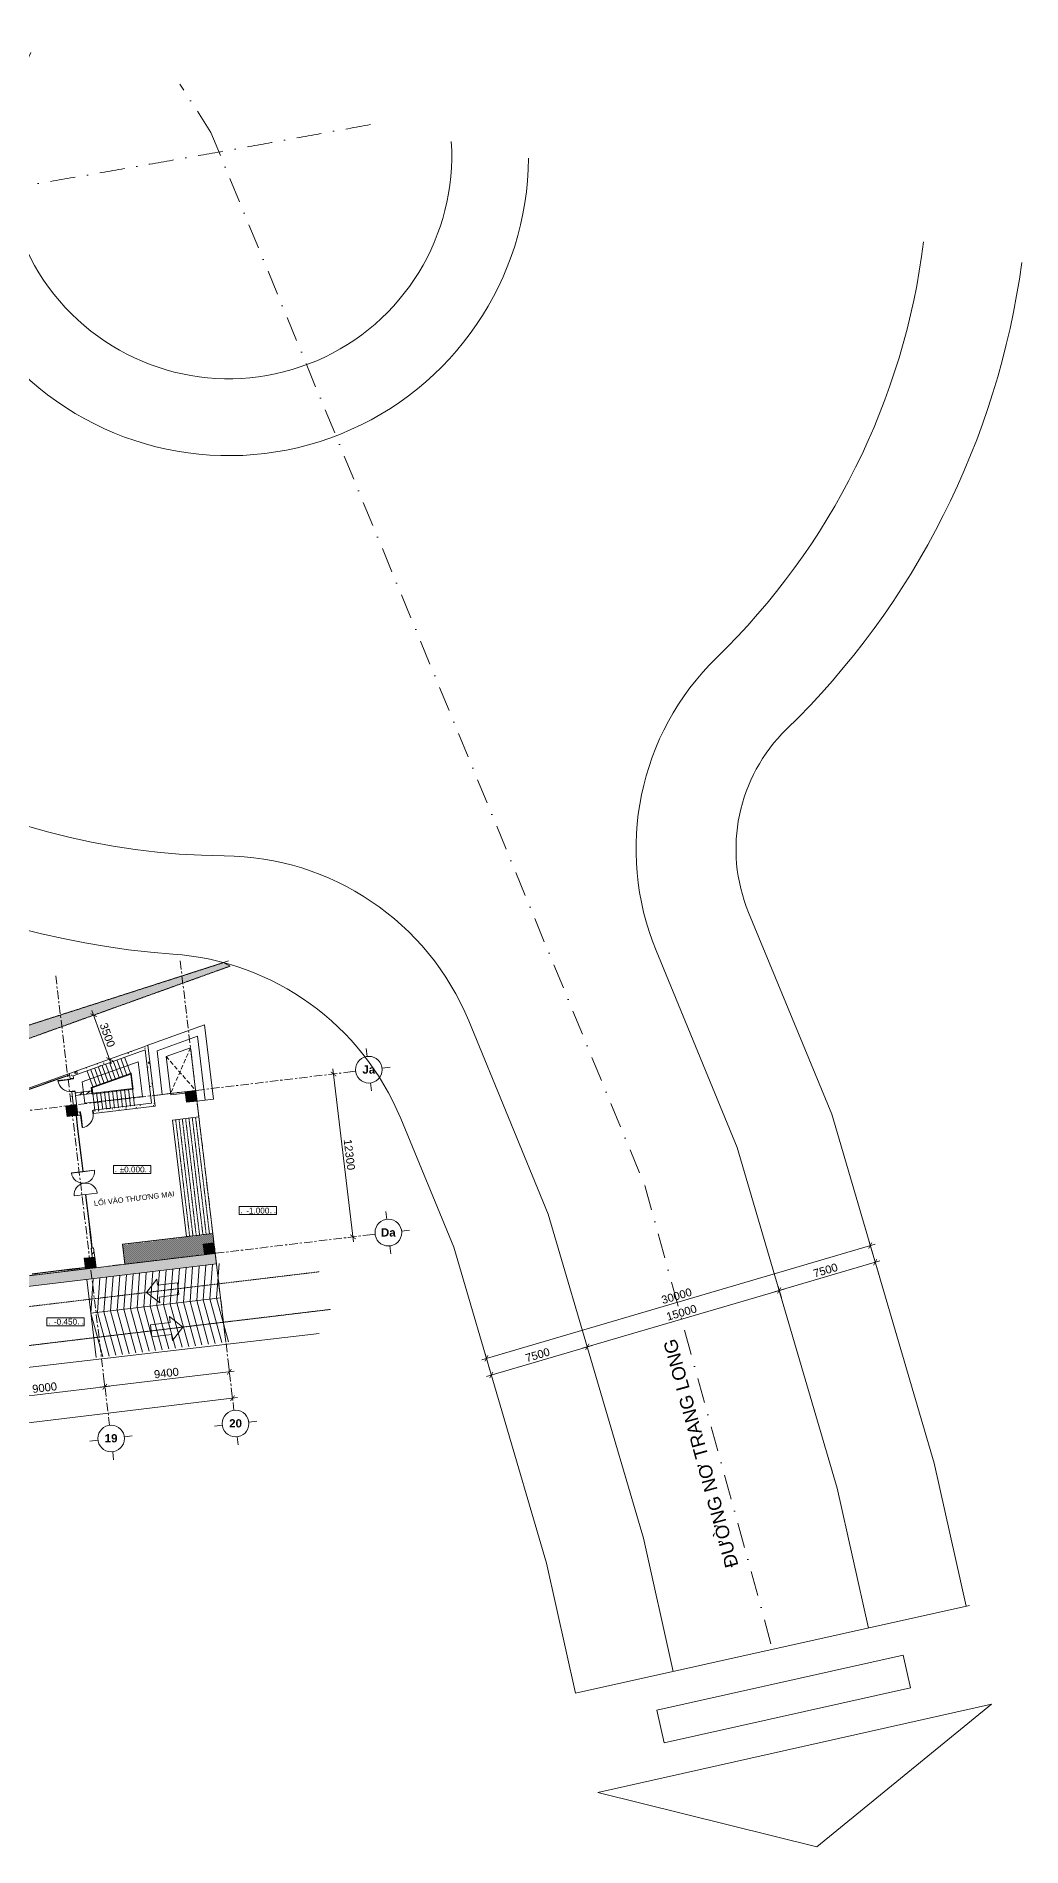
# Model space of a CAD drawing. Header units: millimetres. Extents: x -55734 to 162275, y -23881 to 125548.
# Drawn here: x 82547 to 156459, y -23081 to 112656 of the extents above; entities that cross this region are included whole.
import ezdxf
from ezdxf.enums import TextEntityAlignment as Align

# ---------------------------------------------------------------- set-up
doc = ezdxf.new("R2010")
doc.units = ezdxf.units.MM
for name, pattern in [('DASHDOT', [1, 0.5, -0.25, 0, -0.25]), ('DASHDOT2', [0.5, 0.25, -0.125, 0, -0.125]), ('gf$0$Dash', [6, 3, -3]), ('Grid Line', [22.225, 12.7, -3.175, 3.175, -3.175]), ('HIDDEN2', [4.7625, 3.175, -1.5875]), ('Overhead 1_16_', [2.579687, 1.5875, -0.992188])]:
    doc.linetypes.add(name, pattern=pattern)
for name, color, linetype, lineweight in [('20180221 BF$0$TUONG 2', 2, 'Continuous', 25), ('@ color hatch', 7, 'Continuous', 13), ('A-DETL-GENF', 31, 'Continuous', 5), ('A-DETL-THIN', 151, 'Continuous', 5), ('CHU', 181, 'Continuous', 5), ('CHU-1', 7, 'Continuous', 9), ('CUA', 31, 'Continuous', 9), ('DIM', 1, 'Continuous', 5), ('gf$0$A-_DETA----_E', 8, 'Continuous', 9), ('HATCH-1', 8, 'Continuous', 5), ('HATCH-TUONG', 152, 'Continuous', 15), ('KH', 6, 'Continuous', 5), ('KI-HIEU-1', 151, 'Continuous', 9), ('KINH', 152, 'Continuous', 5), ('NET CAT', 3, 'Continuous', 5), ('NET THAY 2', 55, 'Continuous', 5), ('NET-CAT', 3, 'Continuous', 15), ('NET-THAY', 2, 'Continuous', 9), ('S-STRS', 31, 'Continuous', 5), ('TIM', 4, 'DASHDOT', 5), ('TRUC', 225, 'Continuous', 5)]:
    doc.layers.add(name, color=color, linetype=linetype, lineweight=lineweight)
doc.styles.add('Arial', font='arial.ttf')
doc.styles.add('Arial_1', font='arial.ttf', dxfattribs={"height": 400})
doc.styles.add('Arial_B', font='arialbd.ttf', dxfattribs={"height": 619.047619})
doc.styles.add('TA1', font='arial.ttf')
doc.dimstyles.new('D_300_KTx3.0', dxfattribs={"dimtxt": 600, "dimasz": 375, "dimexe": 375, "dimexo": 375, "dimgap": 160, "dimtad": 1, "dimdec": 0, "dimzin": 9, "dimtxsty": 'TA1', "dimblk": 'ARCHTICK', "dimcen": 1, "dimdle": 375, "dimclrd": 256, "dimclre": 256, "dimclrt": 7, "dimadec": 0, "dimazin": 0, "dimtfac": 1, "dimtdec": 0, "dimtix": 1, "dimtmove": 1, "dimatfit": 3, "dimldrblk": 'ARCHTICK', "dimfxl": 1, "dimtolj": 1, "dimtzin": 0, "dimlwd": -1, "dimlwe": -1, "dimarcsym": 0})
pattern_1 = [(0, (266422.99, 100505.68), (75, 75), [37.5, -112.5]), (90, (266441.74, 100486.93), (-75, 75), [37.5, -112.5])]
pattern_2 = [(50, (0, 0), (1457.472, -127.512), [152.4, -1676.4]), (355, (0, 0), (-281.942, 1528.454), [121.92, -1341.12]), (100.451, (121.5, -10.6), (1175.541, 1400.933), [129.52, -1424.72]), (46.184, (0, 406.4), (2168.632, -336.342), [228.6, -2514.6]), (96.636, (180.7, 378.4), (1899.22, 1979.42), [194.28, -2137.08]), (351.184, (0, 406.4), (1899.24, 1979.4), [182.88, -2011.68]), (21, (203.2, 304.8), (1212.915, -818.121), [152.4, -1676.4]), (326, (203.2, 304.8), (494.417, 1473.504), [121.92, -1341.12]), (71.451, (304.3, 236.6), (1707.337, 655.37), [129.52, -1424.72]), (37.5, (0, 0), (24.7094, 676.4402), [67.056, -1257.808, 67.056, -1294.384, -1346.2]), (37.5, (0, 0), (24.7094, 676.4402), [-2686.304, 67.056, -1279.144]), (7.5, (0, 0), (534.558, 801.444), [67.056, -709.168, 67.056, -1227.328, -513.08]), (7.5, (0, 0), (534.558, 801.444), [-2070.608, 67.056, -446.024]), (327.5, (-453.14, 0), (1084.7275, -45.8312), [67.056, -440.944, 67.056, -1517.904, -2103.12]), (327.5, (-453.14, 0), (1084.7275, -45.8312), [-2092.96, 67.056, -2036.064]), (317.5, (-656.3, 0), (1185.035, 203.4135), [67.056, -593.344, 67.056, -985.52, -1493.52]), (317.5, (-656.3, 0), (1185.035, 203.4135), [-1712.976, 67.056, -1426.464])]

# ---------------------------------------------------------------- blocks, each defined once
blk = doc.blocks.new('ALC1807-ASCENT PLAZA-KET CAU 1_rvt-1-MẶT BẰNG TẦNG 1')
at = {"layer": 'NET CAT'}
for points in [[(93808, 32731), (94602, 32827), (94507, 33621), (93712, 33526)], [(84871, 31661), (85666, 31756), (85571, 32550), (84776, 32455)], [(95175, 21313), (95970, 21408), (95875, 22203), (95080, 22107)], [(86239, 20243), (87034, 20338), (86938, 21132), (86144, 21037)]]:
    blk.add_hatch(color=7, dxfattribs=at).paths.add_polyline_path(points, flags=0)
at = {"layer": 'NET CAT', "color": 90, "lineweight": 13}
for p, q in [((94507, 33621), (93712, 33526)), ((93712, 33526), (93808, 32731)), ((93808, 32731), (94602, 32827)), ((94602, 32827), (94507, 33621)), ((85571, 32550), (84776, 32455)), ((84776, 32455), (84871, 31661)), ((84871, 31661), (85666, 31756)), ((85666, 31756), (85571, 32550)), ((95875, 22203), (95080, 22107)), ((95080, 22107), (95175, 21313)), ((95970, 21408), (95875, 22203)), ((86938, 21132), (86144, 21037)), ((86144, 21037), (86239, 20243)), ((87034, 20338), (86938, 21132)), ((95175, 21313), (95970, 21408)), ((86239, 20243), (87034, 20338))]:
    blk.add_line(p, q, dxfattribs=at)
at = {"layer": 'NET-THAY', "color": 50}
for p, q in [((77999, 32363), (85048, 34896)), ((93716, 22649), (89040, 22089)), ((86239, 20243), (78097, 19267))]:
    blk.add_line(p, q, dxfattribs=at)
blk = doc.blocks.new('AROW - AROW-365165-MẶT BẰNG TẦNG 1')
at = {"layer": 'A-DETL-GENF'}
for p, q in [((0, 0), (900, 900)), ((900, -900), (0, 0)), ((900, 900), (900, 450)), ((900, 450), (2400, 450)), ((2400, 450), (2400, -450)), ((2400, -450), (900, -450)), ((900, -450), (900, -900))]:
    blk.add_line(p, q, dxfattribs=at)
blk = doc.blocks.new('THANG  BO 1 - THANG  BO 1-370051-MẶT BẰNG TẦNG 1')
at = {"layer": 'A-DETL-GENF'}
for p, q in [((66076, 17856), (65636, 19079)), ((66358, 17957), (65919, 19180)), ((66641, 18058), (66201, 19282)), ((67210, 18980), (63010, 17471)), ((63817, 17044), (63378, 18268)), ((64100, 17146), (63660, 18369)), ((66683, 18127), (63689, 17051)), ((66641, 18058), (63744, 17018)), ((64382, 17247), (63942, 18470)), ((64664, 17348), (64225, 18572)), ((64947, 17450), (64507, 18673)), ((65229, 17551), (64789, 18775)), ((65511, 17653), (65072, 18876)), ((65794, 17754), (65354, 18978)), ((66771, 16973), (66641, 18058)), ((66826, 16929), (66683, 18127)), ((67521, 16383), (67210, 18980)), ((63010, 17471), (63202, 15866)), ((63202, 15866), (67521, 16383)), ((63689, 17051), (63748, 16561)), ((63744, 17018), (63792, 16616)), ((63748, 16561), (66826, 16929)), ((63792, 16616), (66771, 16973)), ((63792, 16616), (63946, 15326)), ((64090, 16652), (64244, 15361)), ((64388, 16688), (64542, 15397)), ((64685, 16723), (64840, 15433)), ((64983, 16759), (65138, 15468)), ((65281, 16795), (65436, 15504)), ((65579, 16830), (65734, 15540)), ((65877, 16866), (66032, 15575)), ((66175, 16902), (66329, 15611)), ((66473, 16937), (66627, 15647)), ((66771, 16973), (66925, 15682))]:
    blk.add_line(p, q, dxfattribs=at)
blk = doc.blocks.new('*U108')
at = {"layer": 'gf$0$A-_DETA----_E'}
blk.add_lwpolyline([(500, 2550), (0, 0), (500, -3350)], dxfattribs=at)
blk = doc.blocks.new('*U109')
at = {"layer": '20180221 BF$0$TUONG 2', "color": 0, "linetype": 'ByBlock', "lineweight": -2, "rotation": 6.830601336890688}
for p in [(-4368, -3897), (-3871, -3838), (-3375, -3778), (-2878, -3719), (-2382, -3659), (-1885, -3600), (-1389, -3540), (-892, -3481), (-396, -3421), (100, -3362), (-9332, -4492), (-8836, -4432), (-8339, -4373), (-7843, -4313), (-7346, -4254), (-6850, -4194), (-6353, -4135), (-5857, -4076), (-5361, -4016), (-4864, -3957)]:
    blk.add_blockref('*U108', p, dxfattribs=at)
blk = doc.blocks.new('A$C56D52FB6')
at = {"layer": '@ color hatch', "ltscale": 0.5}
h = blk.add_hatch(dxfattribs=at)
h.set_pattern_fill('CROSS', color=139, scale=300)
h.set_pattern_definition(pattern_1)
edge = h.paths.add_edge_path()
edge.add_line((-18693, 15594), (635, 21799))
edge.add_line((635, 21799), (1123, 21534))
edge.add_line((1123, 21534), (-16021, 15375))
edge.add_arc((-17092, 18720), 3513, 242.88861, 287.76602, ccw=False)
h = blk.add_hatch(dxfattribs=at)
h.set_pattern_fill('CROSS', color=139, scale=300)
h.set_pattern_definition(pattern_1)
h.paths.add_polyline_path([(-6785, -813), (0, 0), (-179, 1489), (-6963, 677)])
at = {"layer": 'gf$0$A-_DETA----_E'}
for p, q in [((1010, 21919), (-18690, 15595)), ((-14733, -8630), (7808, -6001))]:
    blk.add_line(p, q, dxfattribs=at)
at = {"layer": 'gf$0$A-_DETA----_E', "color": 190, "linetype": 'gf$0$Dash'}
for p, q in [((-37156, -6767, 0), (7825, -1379, 0)), ((-59666, -12384, 0), (8650, -4201, 0))]:
    blk.add_line(p, q, dxfattribs=at)
at = {"layer": 'gf$0$A-_DETA----_E', "color": 190, "linetype": 'gf$0$Dash', "elevation": 0}
blk.add_lwpolyline([(-18693, 15594), (635, 21799), (1123, 21534), (-16021, 15375, -0.1983563)], format="xyb", close=True, dxfattribs=at)
at = {"layer": 'gf$0$A-_DETA----_E'}
blk.add_lwpolyline([(-6785, -813), (0, 0), (-178, 1489), (-6963, 677)], close=True, dxfattribs=at)
at = {"layer": 'gf$0$A-_DETA----_E', "elevation": 0}
blk.add_lwpolyline([(0, 0), (797, -6652)], dxfattribs=at)
at = {"layer": 'gf$0$A-_DETA----_E'}
for points in [[(-9635, -1960), (-8934, -7818)], [(-9332, -4492), (398, -3326)]]:
    blk.add_lwpolyline(points, dxfattribs=at)
at = {"layer": '20180221 BF$0$TUONG 2'}
blk.add_blockref('*U109', (0, 0), dxfattribs=at)
blk = doc.blocks.new('System Panel - Glazed-394770-MẶT BẰNG TẦNG 1')
at = {"layer": 'KINH', "lineweight": 9}
for p, q in [((500, 13), (-500, 13)), ((-500, 13), (-500, -13)), ((500, -13), (500, 13)), ((-500, -13), (500, -13))]:
    blk.add_line(p, q, dxfattribs=at)
blk = doc.blocks.new('System Panel - Glazed-779549-MẶT BẰNG TẦNG 1')
at = {"layer": 'KINH', "lineweight": 9}
for p, q in [((229, 13), (-229, 13)), ((-229, 13), (-229, -13)), ((229, -13), (229, 13)), ((-229, -13), (229, -13))]:
    blk.add_line(p, q, dxfattribs=at)
blk = doc.blocks.new('System Panel - Glazed-510655-MẶT BẰNG TẦNG 1')
at = {"layer": 'KINH', "lineweight": 9}
for p, q in [((600, 13), (-600, 13)), ((-600, 13), (-600, -13)), ((600, -13), (600, 13)), ((-600, -13), (600, -13))]:
    blk.add_line(p, q, dxfattribs=at)
blk = doc.blocks.new('CUA KINH BAN LE SAN MO 2 HUONG - Type 1-773123-MẶT BẰNG TẦNG 1')
at = {"layer": 'CUA', "lineweight": 5}
for p, q in [((-870, 0), (-900, 0)), ((-900, 0), (-900, 0)), ((-870, 0), (-870, 0)), ((900, 0), (870, 0)), ((870, 0), (870, 0)), ((900, 0), (900, 0)), ((-900, 0), (-870, 0)), ((870, 0), (900, 0))]:
    blk.add_line(p, q, dxfattribs=at)
at = {"layer": 'CUA'}
for p, q in [((-869, 869), (-857, 869)), ((-869, 0), (-869, 869)), ((-857, 0), (-869, 0)), ((-869, 0), (-869, -869)), ((-857, 0), (-869, 0)), ((-857, 869), (-857, 0)), ((-857, -869), (-857, 0)), ((857, 869), (857, 0)), ((869, 869), (857, 869)), ((857, 0), (869, 0)), ((857, -869), (857, 0)), ((857, 0), (869, 0)), ((869, 0), (869, 869)), ((869, 0), (869, -869)), ((-869, -869), (-857, -869)), ((869, -869), (857, -869))]:
    blk.add_line(p, q, dxfattribs=at)
at = {"layer": 'CUA', "lineweight": 5}
for centre, start, end in [((-869, 0), 359.5, 90), ((-869, 0), 270, 0.5), ((869, 0), 90, 180.5), ((869, 0), 179.5, 270)]:
    blk.add_arc(centre, 869, start, end, dxfattribs=at)
blk = doc.blocks.new('System Panel - Glazed-773144-MẶT BẰNG TẦNG 1')
at = {"layer": 'KINH', "lineweight": 9}
for p, q in [((400, 13), (-400, 13)), ((-400, 13), (-400, -13)), ((400, -13), (400, 13)), ((-400, -13), (400, -13))]:
    blk.add_line(p, q, dxfattribs=at)
blk = doc.blocks.new('System Panel - Glazed-773147-MẶT BẰNG TẦNG 1')
at = {"layer": 'KINH', "lineweight": 9}
for p, q in [((100, 13), (-100, 13)), ((-100, 13), (-100, -13)), ((100, -13), (100, 13)), ((-100, -13), (100, -13))]:
    blk.add_line(p, q, dxfattribs=at)
blk = doc.blocks.new('CUA 1 CANH MO - 2 - Type 1000-537967-MẶT BẰNG TẦNG 1')
at = {"layer": 'CUA', "lineweight": 5}
for p, q in [((-399, -127), (-399, 123)), ((-399, 123), (-349, 123)), ((-349, 123), (-349, -86)), ((551, 123), (601, 123)), ((551, -86), (551, 123)), ((601, 123), (601, -127)), ((-369, -127), (-399, -127)), ((-369, -86), (-369, -127)), ((-349, -86), (-369, -86)), ((571, -86), (551, -86)), ((571, -127), (571, -86)), ((601, -127), (571, -127))]:
    blk.add_line(p, q, dxfattribs=at)
at = {"layer": 'CUA'}
for p, q in [((-328, -127), (-368, -127)), ((-368, -127), (-368, -1065)), ((-368, -1065), (-328, -1065)), ((-328, -1065), (-328, -127))]:
    blk.add_line(p, q, dxfattribs=at)
at = {"layer": 'CUA', "lineweight": 5}
blk.add_arc((-368, -127), 938, 270, 0.5, dxfattribs=at)
blk = doc.blocks.new('_ARCHTICK')
at = {"color": 0, "linetype": 'ByBlock', "const_width": 0.15}
blk.add_lwpolyline([(-0.5, -0.5), (0.5, 0.5)], dxfattribs=at)
blk = doc.blocks.new('*D116')
at = {"layer": 'Defpoints', "color": 0, "transparency": 16777216}
for p in [(87700, 11414), (87750, 10992), (97083, 12110)]:
    blk.add_point(p, dxfattribs=at)
at = {"layer": 'DIM', "transparency": 16777216}
for p, q in [((97405, 12576), (87327, 11369)), ((97039, 12483), (96988, 12904)), ((87706, 11365), (87655, 11786))]:
    blk.add_line(p, q, dxfattribs=at)
at = {"layer": 'DIM', "transparency": 16777216, "xscale": 375, "yscale": 375, "zscale": 375}
for p, rotation in [((97033, 12532), 6.830649259231079), ((87700, 11414), 186.8306492592311)]:
    blk.add_blockref('_ARCHTICK', p, dxfattribs=dict(at, rotation=rotation))
at = {"layer": 'DIM', "color": 7, "transparency": 16777216, "insert": (92311, 12436), "char_height": 600, "attachment_point": 5, "rotation": 6.83065, "style": 'TA1'}
blk.add_mtext('\\A1;9400', dxfattribs=at)
blk = doc.blocks.new('*D117')
at = {"layer": 'Defpoints', "color": 0, "transparency": 16777216}
for p in [(87750, 10992), (78764, 10343), (78814, 9922)]:
    blk.add_point(p, dxfattribs=at)
at = {"layer": 'DIM', "transparency": 16777216}
for p, q in [((88072, 11458), (78391, 10299)), ((87706, 11365), (87655, 11786)), ((78769, 10294), (78719, 10716))]:
    blk.add_line(p, q, dxfattribs=at)
at = {"layer": 'DIM', "transparency": 16777216, "xscale": 375, "yscale": 375, "zscale": 375}
for p, rotation in [((87700, 11414), 6.830649259231079), ((78764, 10343), 186.8306492592311)]:
    blk.add_blockref('_ARCHTICK', p, dxfattribs=dict(at, rotation=rotation))
at = {"layer": 'DIM', "color": 7, "transparency": 16777216, "insert": (83176, 11341), "char_height": 600, "attachment_point": 5, "rotation": 6.83065, "style": 'TA1'}
blk.add_mtext('\\A1;9000', dxfattribs=at)
blk = doc.blocks.new('*D121')
at = {"layer": 'Defpoints', "color": 0, "transparency": 16777216}
for p in [(97321, 10125), (52193, 5146), (52244, 4725)]:
    blk.add_point(p, dxfattribs=at)
at = {"layer": 'DIM', "transparency": 16777216}
for p, q in [((97277, 10497), (97226, 10918)), ((97643, 10590), (51821, 5102)), ((52199, 5097), (52148, 5518))]:
    blk.add_line(p, q, dxfattribs=at)
at = {"layer": 'DIM', "transparency": 16777216, "xscale": 375, "yscale": 375, "zscale": 375}
for p, rotation in [((97271, 10546), 6.830649259231079), ((52193, 5146), 186.8306492592311)]:
    blk.add_blockref('_ARCHTICK', p, dxfattribs=dict(at, rotation=rotation))
at = {"layer": 'DIM', "color": 7, "transparency": 16777216, "insert": (74676, 8309), "char_height": 600, "attachment_point": 5, "rotation": 6.83065, "style": 'TA1'}
blk.add_mtext('\\A1;45400', dxfattribs=at)
blk = doc.blocks.new('*D122')
at = {"layer": 'Defpoints', "color": 0, "transparency": 16777216}
for p in [(105260, 34909), (106302, 22646), (106723, 22696)]:
    blk.add_point(p, dxfattribs=at)
at = {"layer": 'DIM', "transparency": 16777216}
for p, q in [((104888, 34864), (104467, 34814)), ((104794, 35231), (106346, 22274)), ((106351, 22652), (105929, 22601))]:
    blk.add_line(p, q, dxfattribs=at)
at = {"layer": 'DIM', "transparency": 16777216, "xscale": 375, "yscale": 375, "zscale": 375}
for p, rotation in [((104839, 34859), 96.83064925923367), ((106302, 22646), 276.8306492592337)]:
    blk.add_blockref('_ARCHTICK', p, dxfattribs=dict(at, rotation=rotation))
at = {"layer": 'DIM', "color": 7, "transparency": 16777216, "insert": (106034, 28808), "char_height": 600, "attachment_point": 5, "rotation": 276.83065, "style": 'TA1'}
blk.add_mtext('\\A1;12300', dxfattribs=at)
blk = doc.blocks.new('Grid - FamilyAL-KH TRUC-785342-MẶT BẰNG TẦNG 1')
at = {"layer": 'KH'}
for p, q in [((0, 7), (0, 4)), ((-8, -1), (-5, -1)), ((0, -9), (0, -6)), ((8, -1), (5, -1))]:
    blk.add_line(p, q, dxfattribs=at)
blk.add_circle((0, -1), 5, dxfattribs=at)
blk = doc.blocks.new('*D144')
at = {"layer": 'Defpoints', "color": 0, "transparency": 16777216}
for p in [(86856, 39265, 0), (86856, 39265), (88039, 35971)]:
    blk.add_point(p, dxfattribs=at)
at = {"layer": 'DIM', "transparency": 16777216}
blk.add_line((88166, 35618), (86729, 39618), dxfattribs=at)
at = {"layer": 'DIM', "transparency": 16777216, "xscale": 375, "yscale": 375, "zscale": 375}
for p, rotation in [((86856, 39265), 109.7603099995233), ((88039, 35971), 289.7603099995233)]:
    blk.add_blockref('_ARCHTICK', p, dxfattribs=dict(at, rotation=rotation))
at = {"layer": 'DIM', "color": 7, "transparency": 16777216, "insert": (87887, 37775), "char_height": 600, "attachment_point": 5, "rotation": 289.76031, "style": 'TA1'}
blk.add_mtext('\\A1;3500', dxfattribs=at)
blk = doc.blocks.new('*D165')
at = {"layer": 'Defpoints', "color": 0, "transparency": 16777216}
for p in [(-89950, -25552, 0), (-87377, -32596, 0), (-87377, -32596)]:
    blk.add_point(p, dxfattribs=at)
at = {"layer": 'DIM', "transparency": 16777216}
blk.add_line((-90079, -25199), (-87248, -32949), dxfattribs=at)
at = {"layer": 'DIM', "transparency": 16777216, "xscale": 375, "yscale": 375, "zscale": 375}
for p, rotation in [((-89950, -25552), 110.0671664950598), ((-87377, -32596), 290.0671664950598)]:
    blk.add_blockref('_ARCHTICK', p, dxfattribs=dict(at, rotation=rotation))
at = {"layer": 'DIM', "color": 7, "transparency": 16777216, "insert": (-88225, -28914), "char_height": 600, "attachment_point": 5, "rotation": 290.06717, "style": 'TA1'}
blk.add_mtext('\\A1;7500', dxfattribs=at)
blk = doc.blocks.new('*D162')
at = {"layer": 'Defpoints', "color": 0, "transparency": 16777216}
for p in [(-87377, -32596, 0), (-83112, -47008, 0), (-82230, -46686)]:
    blk.add_point(p, dxfattribs=at)
at = {"layer": 'DIM', "transparency": 16777216}
for p, q in [((-87505, -32244), (-82101, -47038)), ((-82760, -46879), (-81878, -46557))]:
    blk.add_line(p, q, dxfattribs=at)
at = {"layer": 'DIM', "transparency": 16777216, "xscale": 375, "yscale": 375, "zscale": 375}
for p, rotation in [((-87377, -32596), 110.0671664954036), ((-82230, -46686), 290.0671664954036)]:
    blk.add_blockref('_ARCHTICK', p, dxfattribs=dict(at, rotation=rotation))
at = {"layer": 'DIM', "color": 7, "transparency": 16777216, "insert": (-84365, -39481), "char_height": 600, "attachment_point": 5, "rotation": 290.06717, "style": 'TA1'}
blk.add_mtext('\\A1;15000', dxfattribs=at)
blk = doc.blocks.new('*D163')
at = {"layer": 'Defpoints', "color": 0, "transparency": 16777216}
for p in [(-83112, -47008, 0), (-80731, -54123, 0), (-79656, -53730)]:
    blk.add_point(p, dxfattribs=at)
at = {"layer": 'DIM', "transparency": 16777216}
for p, q in [((-82760, -46879), (-81878, -46557)), ((-82359, -46334), (-79528, -54083)), ((-80378, -53994), (-79304, -53602))]:
    blk.add_line(p, q, dxfattribs=at)
at = {"layer": 'DIM', "transparency": 16777216, "xscale": 375, "yscale": 375, "zscale": 375}
for p, rotation in [((-82230, -46686), 110.0671664954036), ((-79656, -53730), 290.0671664954036)]:
    blk.add_blockref('_ARCHTICK', p, dxfattribs=dict(at, rotation=rotation))
at = {"layer": 'DIM', "color": 7, "transparency": 16777216, "insert": (-80505, -50048), "char_height": 600, "attachment_point": 5, "rotation": 290.06717, "style": 'TA1'}
blk.add_mtext('\\A1;7500', dxfattribs=at)
blk = doc.blocks.new('*D168')
at = {"layer": 'Defpoints', "color": 0, "transparency": 16777216}
for p in [(-89950, -25552, 0), (-80882, -54178, 0), (-78435, -53284)]:
    blk.add_point(p, dxfattribs=at)
at = {"layer": 'DIM', "transparency": 16777216}
for p, q in [((-89598, -25423), (-88376, -24977)), ((-88857, -24753), (-78306, -53636)), ((-80530, -54050), (-78083, -53155))]:
    blk.add_line(p, q, dxfattribs=at)
at = {"layer": 'DIM', "transparency": 16777216, "xscale": 375, "yscale": 375, "zscale": 375}
for p, rotation in [((-88728, -25105), 110.0671664954036), ((-78435, -53284), 290.0671664954036)]:
    blk.add_blockref('_ARCHTICK', p, dxfattribs=dict(at, rotation=rotation))
at = {"layer": 'DIM', "color": 7, "transparency": 16777216, "insert": (-83143, -39035), "char_height": 600, "attachment_point": 5, "rotation": 290.06717, "style": 'TA1'}
blk.add_mtext('\\A1;30000', dxfattribs=at)
blk = doc.blocks.new('*U174')
at = {"color": 7, "ltscale": 30, "true_color": 0xffffff, "insert": (520, 350), "char_height": 200, "attachment_point": 5, "bg_fill": 3, "box_fill_scale": 1.25, "bg_fill_color": 256, "bg_fill_true_color": 13158600, "bg_fill_transparency": 0}
blk.add_mtext('\\A1;.      ..', dxfattribs=at)
blk.add_lwpolyline([(-200, 200), (1200, 200), (1200, 500), (-200, 500)], close=True)
at = {"color": 7, "style": 'Arial'}
blk.add_attdef('±0.000', text='', height=220, dxfattribs=at).set_placement((500, 350), align=Align.MIDDLE)
blk = doc.blocks.new('RANH ĐƯỜNG')
at = {"ltscale": 0.5, "elevation": 0}
for points in [[(-111251.6, -40603.8), (-101428.3, -37729.4), (-77631.6, -29036.5), (-63572, -22149.7, 0.30199134), (-52403.3, -3033, -0.25685091), (-30624.8, 42631.2, 0.30432898), (-22837.8, 63508.9), (-36453.2, 120668.2)], [(-107060.4, -55006.4), (-96743.6, -51987.6), (-71742.7, -42854.8), (-57395.8, -35827.2, -0.30666147), (-35190, -38948.3, 0.17038722), (-3074.3, -52421.3, 0.17038722)]]:
    blk.add_lwpolyline(points, format="xyb", dxfattribs=at)
at = {"ltscale": 0.5}
blk.add_arc((0, 0), 16725.7, 66.18214, 277.302352, dxfattribs=at)
at = {"layer": 'NET-THAY', "ltscale": 0.5}
blk.add_line((-113351.4, -33388.4, 0), (-104892.1, -62457.3, 0), dxfattribs=at)
at = {"layer": 'NET-THAY', "ltscale": 0.5, "elevation": 0}
for points in [[(-113351.4, -33388.4), (-103770.7, -30600.3), (-80576, -22127.4), (-71191.2, -17524, 0.28467924), (-59999.1, 324.1, -0.22328698), (-38037.5, 46402, 0.28700758), (-31261, 66503.8), (-43749.1, 118930.3)], [(-104954.1, -62204.6), (-94401.3, -59116.7), (-68798.2, -49763.9), (-54096.6, -42562.6, -0.30666147), (-40218, -44513.3, 0.16767148), (-4154.9, -59866.7, 0.16767148)]]:
    blk.add_lwpolyline(points, format="xyb", dxfattribs=at)
blk.add_lwpolyline([(-123672.1, -52181.6), (-120660.3, -35527.5), (-112156.1, -64583.4), (-123672.1, -52181.6)], dxfattribs=at)
blk.add_lwpolyline([(-111329.4, -58426.7), (-116644.6, -40266.9), (-114223.2, -39558.2), (-108907.9, -57718)], close=True, dxfattribs=at)
at = {"layer": 'NET-THAY', "ltscale": 0.5}
blk.add_arc((0, 0), 22491, 70.235253, 273.24924, dxfattribs=at)
at = {"layer": 'TIM', "linetype": 'DASHDOT2', "ltscale": 7500}
for p, q in [((1656.5, 1450.1, 0), (5114.6, 4002.7, 0)), ((1656.5, 1450.1, 0), (-75042.3, -36119.4, 0)), ((-75042.3, -36119.4, 0), (-109121.7, -47922.8, 0))]:
    blk.add_line(p, q, dxfattribs=at)
at = {"layer": 'TIM', "linetype": 'DASHDOT2', "ltscale": 7500, "elevation": 0, "flags": 128}
blk.add_lwpolyline([(3016.1, -10456.6, -0.00355337), (-3530.9, 16348.8), (-29038.3, 122434.4)], format="xyb", dxfattribs=at)
at = {"layer": 'CHU-1', "style": 'TA1'}
blk.add_text('ĐƯỜNG NƠ TRANG LONG', height=1000, rotation=19.103568, dxfattribs=at).set_placement((-103004.5, -44976.9, 0))
at = {"layer": 'DIM'}
dim = blk.add_aligned_dim(p1=(-89950.1, -25551.7, 0), p2=(-87376.7, -32596.4, 0), distance=0, dimstyle='D_300_KTx3.0', dxfattribs=at)
dim.commit()
dim.dimension.update_dxf_attribs({"geometry": '*D165', "text_midpoint": (-88225.4, -28914, 0)})
for base, p1, p2, picture, middle in [((-78434.8, -53284.1, 0), (-89950.1, -25551.7, 0), (-80882.4, -54178.3, 0), '*D168', (-83143.4, -39034.7, 0)), ((-82229.9, -46685.7, 0), (-87376.7, -32596.4, 0), (-83111.8, -47007.9, 0), '*D162', (-84365.3, -39481, 0)), ((-79656.5, -53730.4, 0), (-83111.8, -47007.9, 0), (-80730.7, -54122.8, 0), '*D163', (-80505.1, -50048.1, 0))]:
    dim = blk.add_linear_dim(base=base, p1=p1, p2=p2, angle=110.067166, dimstyle='D_300_KTx3.0', dxfattribs=at)
    dim.commit()
    dim.dimension.update_dxf_attribs({"geometry": picture, "text_midpoint": middle})

msp = doc.modelspace()

# ---------------------------------------------------------------- hatches: boundary and pattern name
at = {"layer": '@ color hatch'}
h = msp.add_hatch(dxfattribs=at)
h.set_pattern_fill('CROSS', color=139, scale=20)
h.set_pattern_definition([(0, (59684.59, -40530.73), (127, 127), [63.5, -190.5]), (90, (59716.34, -40562.48), (-127, 127), [63.5, -190.5])])
edge = h.paths.add_edge_path()
edge.add_line((57374.3, 16875.7), (58235.2, 17971))
edge.add_line((58235.2, 17971), (59430.7, 17031.4))
edge.add_line((59430.7, 17031.4), (95969.7, 21408.2))
edge.add_line((95969.7, 21408.2), (96064.8, 20613.9))
edge.add_line((96064.8, 20613.9), (59793.7, 16269.2))
edge.add_arc((59377.5, 19744.3), 3500, 235.409242, 276.830649, ccw=False)
at = {"layer": 'HATCH-TUONG', "lineweight": 5}
h = msp.add_hatch(dxfattribs=at)
h.set_pattern_fill('FP_2', color=256, style=0, pattern_type=2)
h.set_pattern_definition(pattern_2)
h.paths.add_polyline_path([(85078.5, 34641.2), (90717.5, 36667.2), (90687, 36921.9), (85048, 34895.9), (85066.7, 34739.2)], flags=0)
h = msp.add_hatch(dxfattribs=at)
h.set_pattern_fill('FP_2', color=256, style=0, pattern_type=2)
h.set_pattern_definition(pattern_2)
h.paths.add_polyline_path([(91227.2, 32412.3), (91475.4, 32442), (90928.4, 37008.6), (90687, 36921.9), (91197.5, 32660.5)], flags=0)
h = msp.add_hatch(dxfattribs=at)
h.set_pattern_fill('FP_2', color=256, style=0, pattern_type=2)
h.set_pattern_definition(pattern_2)
h.paths.add_polyline_path([(85428.7, 31717.7), (85676.9, 31747.4), (85461.6, 33544.6), (85213.4, 33514.8), (85360.9, 32283.7)], flags=0)
h.paths.add_polyline_path([(85094.5, 34507.7), (85342.7, 34537.5), (85319.9, 34727.9), (85078.5, 34641.2)], flags=0)
h = msp.add_hatch(dxfattribs=at)
h.set_pattern_fill('FP_3', color=256, style=0, pattern_type=2)
h.set_pattern_definition([(45, (0, 0), (-224.5064, 224.5064), [])])
h.paths.add_polyline_path([(85497.3, 33246.7), (86728.4, 33394.2), (86704.6, 33592.8), (85473.5, 33445.3)], flags=0)
h = msp.add_hatch(dxfattribs=at)
h.set_pattern_fill('FP_2', color=256, style=0, pattern_type=2)
h.set_pattern_definition(pattern_2)
h.paths.add_polyline_path([(85676.9, 31747.4), (85847.2, 31767.8), (85817.5, 32016), (85647.2, 31995.6)], flags=0)
h.paths.add_polyline_path([(86840.1, 31886.8), (91227.2, 32412.3), (91197.5, 32660.5), (86810.4, 32135)], flags=0)
h = msp.add_hatch(dxfattribs=at)
h.set_pattern_fill('FP_3', color=256, style=0, pattern_type=2)
h.set_pattern_definition([(45, (-198.58, -23.8), (-224.5064, 224.5064), [])])
h.paths.add_polyline_path([(86835, 20314), (87033.5, 20337.8), (86855.1, 21827.1), (86656.6, 21803.4)], flags=0)

# ---------------------------------------------------------------- linework, layer by layer
at = {"layer": 'A-DETL-THIN'}
msp.add_line((40483.9, 9525), (104616.6, 17207.2), dxfattribs=at)
at = {"layer": 'HATCH-1', "linetype": 'HIDDEN2', "ltscale": 100}
for p, q in [((94122.7, 36828), (92620.2, 33394.9)), ((92287.9, 36168.8), (94506.7, 33620.9))]:
    msp.add_line(p, q, dxfattribs=at)
at = {"layer": 'NET THAY 2'}
for p, q in [((95177.2, 38535.1), (90928.4, 37008.6)), ((95843, 32975.2), (95177.2, 38535.1)), ((94649.9, 37681.5), (91608.1, 36588.7)), ((94122.7, 36828), (92287.9, 36168.8)), ((94601.9, 32826.6), (94122.7, 36828)), ((95222.5, 32900.9), (94649.9, 37681.5)), ((91608.1, 36588.7), (91999.6, 33320.6)), ((92287.9, 36168.8), (92632, 33295.6)), ((91379.1, 33246.3), (93712.4, 33525.7)), ((92632, 33295.6), (93724.3, 33426.5)), ((95843, 32975.2), (94601.9, 32826.6))]:
    msp.add_line(p, q, dxfattribs=at)
at = {"layer": 'NET THAY 2', "elevation": 0}
msp.add_lwpolyline([(57374.3, 16875.7), (58235.2, 17971), (59430.7, 17031.4), (95969.7, 21408.2), (96064.8, 20613.9), (59793.7, 16269.2, -0.18272895), (57390.5, 16863, -0.18272895)], format="xyb", dxfattribs=at)
at = {"layer": 'NET-CAT'}
for p, q in [((90687, 36921.9), (85048, 34895.9)), ((85319.9, 34727.9), (90717.5, 36667.2)), ((90928.4, 37008.6), (90687, 36921.9)), ((90717.5, 36667.2), (91197.5, 32660.5)), ((91475.4, 32442), (90928.4, 37008.6)), ((85048, 34895.9), (85078.5, 34641.2)), ((85078.5, 34641.2), (85094.5, 34507.7)), ((85094.5, 34507.7), (85342.7, 34537.5)), ((85342.7, 34537.5), (85319.9, 34727.9)), ((85461.6, 33544.6), (85213.4, 33514.8)), ((85213.4, 33514.8), (85428.7, 31717.7)), ((85473.5, 33445.3), (85461.6, 33544.6)), ((86704.6, 33592.8), (85473.5, 33445.3)), ((85497.3, 33246.7), (86728.4, 33394.2)), ((85647.2, 31995.6), (85497.3, 33246.7)), ((86728.4, 33394.2), (86704.6, 33592.8)), ((91197.5, 32660.5), (86810.4, 32135)), ((85428.7, 31717.7), (85676.9, 31747.4)), ((85817.5, 32016), (85647.2, 31995.6)), ((85676.9, 31747.4), (85847.2, 31767.8)), ((85847.2, 31767.8), (85817.5, 32016)), ((86810.4, 32135), (86840.1, 31886.8)), ((86840.1, 31886.8), (91227.2, 32412.3)), ((91227.2, 32412.3), (91475.4, 32442)), ((86855.1, 21827.1), (86656.6, 21803.4)), ((86656.6, 21803.4), (86835, 20314)), ((87033.5, 20337.8), (86855.1, 21827.1))]:
    msp.add_line(p, q, dxfattribs=at)
at = {"layer": 'NET-CAT', "lineweight": 9}
msp.add_line((85473.5, 33445.3), (85497.3, 33246.7), dxfattribs=at)
at = {"layer": 'S-STRS', "linetype": 'Overhead 1_16_'}
for p, q in [((95791.2, 22897.5), (94602, 32826.6)), ((94053.6, 22689.4), (93007, 31427)), ((94301.8, 22719.1), (93255.3, 31456.7)), ((94550.1, 22748.9), (93503.5, 31486.5)), ((94798.3, 22778.6), (93751.7, 31516.2)), ((95046.5, 22808.3), (93999.9, 31545.9)), ((95294.7, 22838), (94248.2, 31575.6)), ((95543, 22867.8), (94496.4, 31605.4))]:
    msp.add_line(p, q, dxfattribs=at)
at = {"layer": 'S-STRS'}
for p, q in [((94744.6, 31635.1), (92768.7, 31398.5)), ((93815.3, 22660.9), (92768.7, 31398.5)), ((94063.5, 22690.6), (93815.3, 22660.9)), ((94311.8, 22720.3), (94063.5, 22690.6)), ((94560, 22750), (94311.8, 22720.3)), ((94808.2, 22779.8), (94560, 22750)), ((95056.4, 22809.5), (94808.2, 22779.8)), ((95304.7, 22839.2), (95056.4, 22809.5)), ((95552.9, 22868.9), (95304.7, 22839.2))]:
    msp.add_line(p, q, dxfattribs=at)
at = {"layer": 'TRUC', "linetype": 'Grid Line', "ltscale": 50}
for p, q in [((84010.7, 42210.2), (87974.8, 9116.8)), ((93344, 43328.2), (94601.9, 32826.6)), ((93344, 43328.2), (97308.1, 10234.8)), ((41585.2, 27281.7), (106103.2, 35010)), ((43048.1, 15069), (107566.1, 22797.3))]:
    msp.add_line(p, q, dxfattribs=at)

# ---------------------------------------------------------------- block references
at = {"lineweight": 5}
msp.add_blockref('ALC1807-ASCENT PLAZA-KET CAU 1_rvt-1-MẶT BẰNG TẦNG 1', (0, 0), dxfattribs=at)
at = {"color": 250, "lineweight": 5}
for p, xscale, yscale, zscale, rotation in [((107691.8, 35200.3), 199.9999999999999, 199.9999999999999, 199.9999999999999, 276.8306492592333), ((109154.7, 22987.6), 199.9999999999999, 199.9999999999999, 199.9999999999999, 276.8306492592333), ((97522.1, 8447.6), 200.0000000000001, 200.0000000000001, 200.0000000000001, 186.8306492592331), ((88188.9, 7329.6), 200.0000000000001, 200.0000000000001, 200.0000000000001, 186.8306492592331)]:
    msp.add_blockref('Grid - FamilyAL-KH TRUC-785342-MẶT BẰNG TẦNG 1', p, dxfattribs=dict(at, xscale=xscale, yscale=yscale, zscale=zscale, rotation=rotation))
at = {"color": 50, "lineweight": 9}
for name, p, rotation in [('System Panel - Glazed-394770-MẶT BẰNG TẦNG 1', (82266.2, 33790.2), 19.76210720897475), ('System Panel - Glazed-394770-MẶT BẰNG TẦNG 1', (83207.3, 34128.3), 19.76210720897475), ('System Panel - Glazed-394770-MẶT BẰNG TẦNG 1', (84148.4, 34466.5), 19.76210720897475), ('CUA 1 CANH MO - 2 - Type 1000-537967-MẶT BẰNG TẦNG 1', (85268.2, 34127.2), 276.8306492592265), ('System Panel - Glazed-779549-MẶT BẰNG TẦNG 1', (84834.7, 34713), 19.76210720897475), ('System Panel - Glazed-394770-MẶT BẰNG TẦNG 1', (85607.7, 31245.6), 276.8306492592382), ('CUA 1 CANH MO - 2 - Type 1000-537967-MẶT BẰNG TẦNG 1', (86227.8, 31941.6), 6.830649259233947), ('System Panel - Glazed-394770-MẶT BẰNG TẦNG 1', (85726.6, 30252.7), 276.8306492592382), ('System Panel - Glazed-394770-MẶT BẰNG TẦNG 1', (85845.5, 29259.8), 276.8306492592382), ('System Panel - Glazed-510655-MẶT BẰNG TẦNG 1', (85976.3, 28167.7), 276.8306492592382), ('CUA KINH BAN LE SAN MO 2 HUONG - Type 1-773123-MẶT BẰNG TẦNG 1', (86154.7, 26678.4), 276.8306492592382), ('System Panel - Glazed-773147-MẶT BẰNG TẦNG 1', (86273.7, 25685.5), 276.8306492592382), ('System Panel - Glazed-773144-MẶT BẰNG TẦNG 1', (86333.1, 25189), 276.8306492592382), ('System Panel - Glazed-394770-MẶT BẰNG TẦNG 1', (86440.2, 24295.3), 276.8306492592382), ('System Panel - Glazed-394770-MẶT BẰNG TẦNG 1', (86559.1, 23302.4), 276.8306492592382), ('System Panel - Glazed-394770-MẶT BẰNG TẦNG 1', (86678.1, 22309.5), 276.8306492592382), ('System Panel - Glazed-394770-MẶT BẰNG TẦNG 1', (82752.2, 19925.7), 186.830649259234), ('System Panel - Glazed-394770-MẶT BẰNG TẦNG 1', (83745.1, 20044.6), 186.830649259234), ('System Panel - Glazed-394770-MẶT BẰNG TẦNG 1', (84738, 20163.5), 186.830649259234), ('System Panel - Glazed-394770-MẶT BẰNG TẦNG 1', (85730.9, 20282.5), 186.830649259234)]:
    msp.add_blockref(name, p, dxfattribs=dict(at, rotation=rotation))
at = {"layer": 'A-DETL-GENF'}
msp.add_blockref('THANG  BO 1 - THANG  BO 1-370051-MẶT BẰNG TẦNG 1', (22990.5, 16789.9), dxfattribs=at)
for p, rotation in [((90814.9, 18474.7), 6.830649259234323), ((93544.8, 15880.9), 186.8306492592336)]:
    msp.add_blockref('AROW - AROW-365165-MẶT BẰNG TẦNG 1', p, dxfattribs=dict(at, rotation=rotation))
at = {"layer": 'NET-CAT', "rotation": 86.30059057706528}
msp.add_blockref('RANH ĐƯỜNG', (96985.1, 103700.7, 0), dxfattribs=at)
at = {"layer": 'NET-THAY'}
msp.add_blockref('A$C56D52FB6', (95969.7, 21408.2), dxfattribs=at)

# ---------------------------------------------------------------- texts
at = {"layer": 'CHU', "color": 7, "insert": (86851.9, 25357.4), "char_height": 400, "width": 6338, "attachment_point": 1, "rotation": 6.830649, "line_spacing_factor": 0.936439, "style": 'Arial_1'}
msp.add_mtext('\\pt2540,5080,7620,10160,12700,15240,17780,20320,22860,25400,27940,30480,33020,35560,38100,40640,43180,45720,48260,50800,53340,55880,58420,60960,63500,66040,68580,71120,73660,76200,78740,81280;L{\\fArial|b0|i0|c163|p34;ỐI VÀO TH}ƯƠ{\\fArial|b0|i0|c238|p34;NG M\\fArial|b0|i0|c163|p34;ẠI}', dxfattribs=at)
at = {"layer": 'KH', "char_height": 619.05, "attachment_point": 2, "line_spacing_factor": 0.941778, "style": 'Arial_B'}
for s, insert, width in [('Ja', (107488.1, 35498.8), 1116.488), ('Da', (108951, 23286.1), 1285.43), ('20', (97498, 8974), 1116.488), ('19', (88164.7, 7856), 1116.488)]:
    msp.add_mtext(s, dxfattribs=dict(at, insert=insert, width=width))

# ---------------------------------------------------------------- dimensions: what is measured, and where the dimension line sits
at = {"layer": 'DIM'}
dim = msp.add_aligned_dim(p1=(88039.2, 35970.6), p2=(86855.8, 39264.8, 0), distance=0, dimstyle='D_300_KTx3.0', dxfattribs=at)
dim.commit()
dim.dimension.update_dxf_attribs({"geometry": '*D144', "text_midpoint": (87886.6, 37775.4)})
for base, p1, p2, angle, picture, middle in [((106301.8, 22645.8), (105260.1, 34909), (106723, 22696.3), 276.830649, '*D122', (106033.6, 28807.7)), ((87699.7, 11413.6), (97083.4, 12110.3), (87750.1, 10992.3), 6.830649, '*D116', (92310.8, 12435.6)), ((52193.1, 5146.1), (97321.3, 10124.5), (52243.5, 4724.9), 6.830649, '*D121', (74676.5, 8309)), ((78763.5, 10343.2), (87750.1, 10992.3), (78814, 9921.9), 6.830649, '*D117', (83176.1, 11341.4))]:
    dim = msp.add_linear_dim(base=base, p1=p1, p2=p2, angle=angle, dimstyle='D_300_KTx3.0', dxfattribs=at)
    dim.commit()
    dim.dimension.update_dxf_attribs({"geometry": picture, "text_midpoint": middle})

# ---------------------------------------------------------------- next in the draw order: block references
at = {"layer": 'KI-HIEU-1', "linetype": 'ByBlock'}
for p, xscale, yscale, zscale, values in [((88739.7, 26997.2), 2, 2, 2, {'±0.000': '%%P0.000'}), ((98162.2, 23912.8), 1.999999999999999, 1.999999999999999, 1.999999999999999, {'±0.000': '-1.000'}), ((83744.8, 15580.7), 1.999999999999999, 1.999999999999999, 1.999999999999999, {'±0.000': '-0.450'})]:
    msp.add_blockref('*U174', p, dxfattribs=dict(at, xscale=xscale, yscale=yscale, zscale=zscale)).add_auto_attribs(values)

doc.saveas('drawing.dxf')
